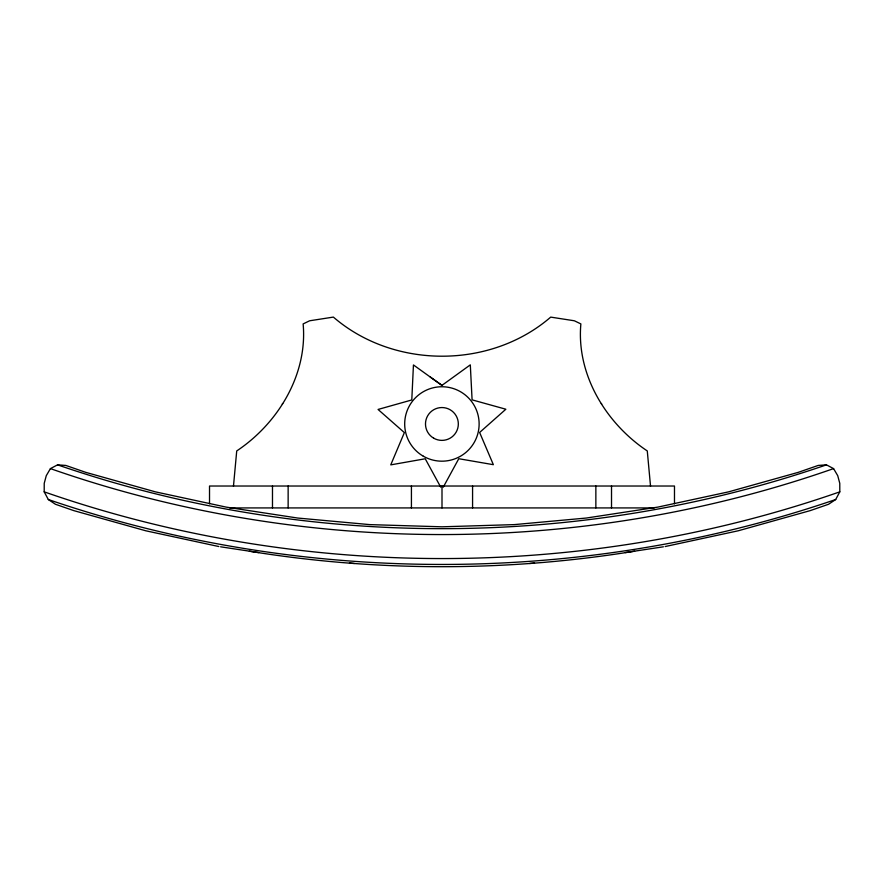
<?xml version="1.0" encoding="UTF-8"?>
<svg xmlns="http://www.w3.org/2000/svg" width="884" height="884" viewBox="0 0 884 884"><rect width="100%" height="100%" fill="white"/><g stroke="black" fill="none" stroke-linecap="round" stroke-linejoin="round"><path stroke-width="1.33" d="M218.878 546.544L145.783 530.787L73.781 510.62L55.416 504.256L48.3 499.504L44.2 491.847L44.222 483.349L46.277 475.68L50.421 468.608L57.571 464.851L65.803 465.437L85.759 472.354L155.418 491.858L226.138 507.107L297.654 518.035L369.689 524.61L442 526.809L514.311 524.61L586.346 518.035L657.862 507.107L728.582 491.858L798.241 472.354L818.197 465.437L826.429 464.851L833.579 468.608L837.723 475.68L839.778 483.349L839.8 491.847L835.7 499.504L828.584 504.256L810.219 510.62L738.217 530.787L665.122 546.544M233.464 486.211L236.724 450.939C278.029 423.414 307.743 374.584 303.135 323.92L309.632 320.781L333.378 317.091C393.689 369.18 490.377 369.291 550.71 317.113L574.368 320.781L580.865 323.92C576.257 374.584 605.971 423.414 647.276 450.939L650.536 486.211M282.692 403.491L282.305 404.065M443.271 487.161L458.774 458.719L493.36 464.686L479.625 432.464L505.858 409.226L472.089 399.855L470.31 364.849L441.912 385.402L413.447 364.948L411.789 399.966L378.054 409.447L404.364 432.596L390.75 464.873L425.237 458.774L440.707 487.128M826.429 464.851C579.628 549.936 304.372 549.936 57.571 464.851M833.579 468.608C582.468 556.544 301.532 556.544 50.421 468.608M839.8 491.847C584.622 580.799 299.378 580.799 44.2 491.847M835.7 499.504C582.821 586.092 301.179 586.092 48.3 499.504M634.657 551.196C507.361 571.86 376.639 571.86 249.343 551.196M663.398 546.809L625.297 552.577M601.695 404.065L601.308 403.491M229.663 507.924L654.337 507.924M258.703 552.577L220.602 546.809M349.467 563.02L354.429 563.473M534.533 563.02L529.571 563.473M430.232 377.004L442 385.347M674.481 503.814L674.481 486.023L209.519 486.023L209.519 503.814M611.518 486.023L611.518 507.924M595.86 486.023L595.86 507.924M472.575 486.023L472.575 507.924M442 486.023L442 507.924M411.425 486.023L411.425 507.924M288.14 486.023L288.14 507.924M272.482 486.023L272.482 507.924M423.303 456.199A37.216 37.216 0 0 0 479.128 423.966A37.216 37.216 0 0 0 423.303 391.734A37.216 37.216 0 0 0 423.303 456.199M433.701 438.188A16.42 16.42 0 0 0 458.332 423.966A16.42 16.42 0 0 0 433.701 409.745A16.42 16.42 0 0 0 433.701 438.188"/></g></svg>
